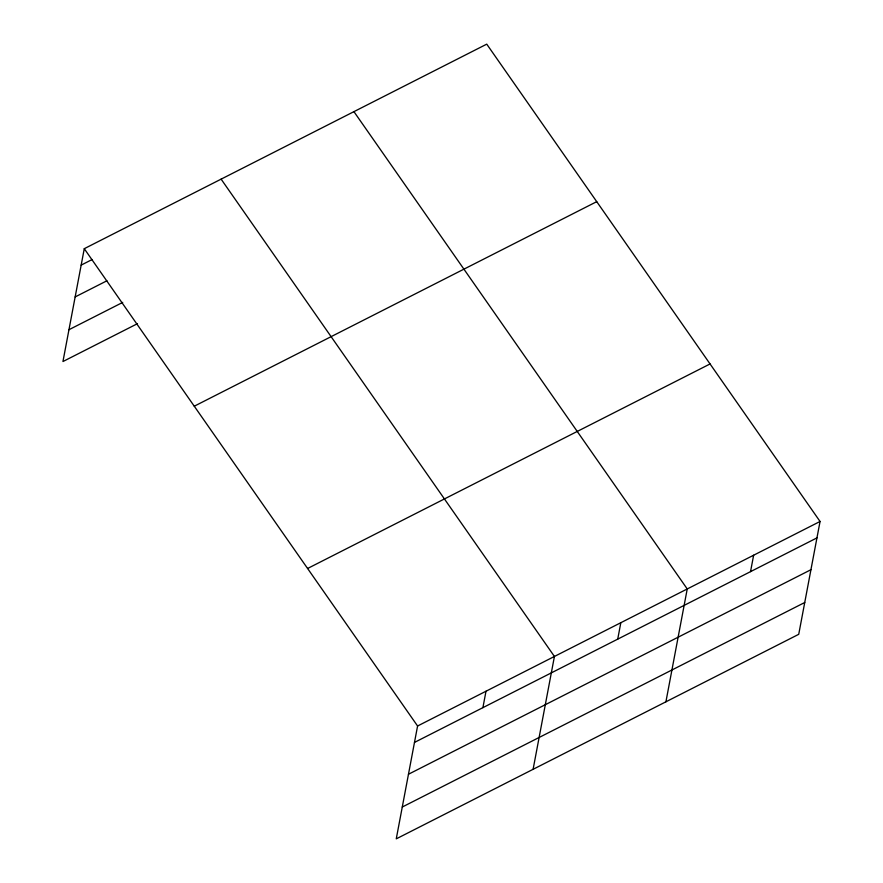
<?xml version="1.0" encoding="UTF-8"?>
<svg xmlns="http://www.w3.org/2000/svg" width="883" height="883" viewBox="0 0 883 883"><rect width="100%" height="100%" fill="white"/><g stroke="black" fill="none" stroke-linecap="round" stroke-linejoin="round"><path stroke-width="1.32" d="M84.271 248.686L417.582 726.003L396.257 838.85L798.729 634.314L820.053 521.467L486.743 44.15L84.271 248.686L62.947 361.533L137.483 323.664M482.902 707.647L486.003 691.223M533.1 769.303L554.425 656.455L221.114 179.139M617.725 639.137L620.826 622.714M665.914 701.808L687.239 588.961L353.928 111.644M750.539 571.632L753.64 555.208M81.17 265.11L92.163 259.525M75.154 296.931L106.92 280.783M68.962 329.712L122.726 302.394M194.26 406.202L596.731 201.666M307.593 568.486L710.053 363.951M417.582 726.003L820.053 521.467M414.48 742.426L816.952 537.89M408.465 774.248L810.936 569.712M402.273 807.029L804.744 602.493"/></g></svg>
